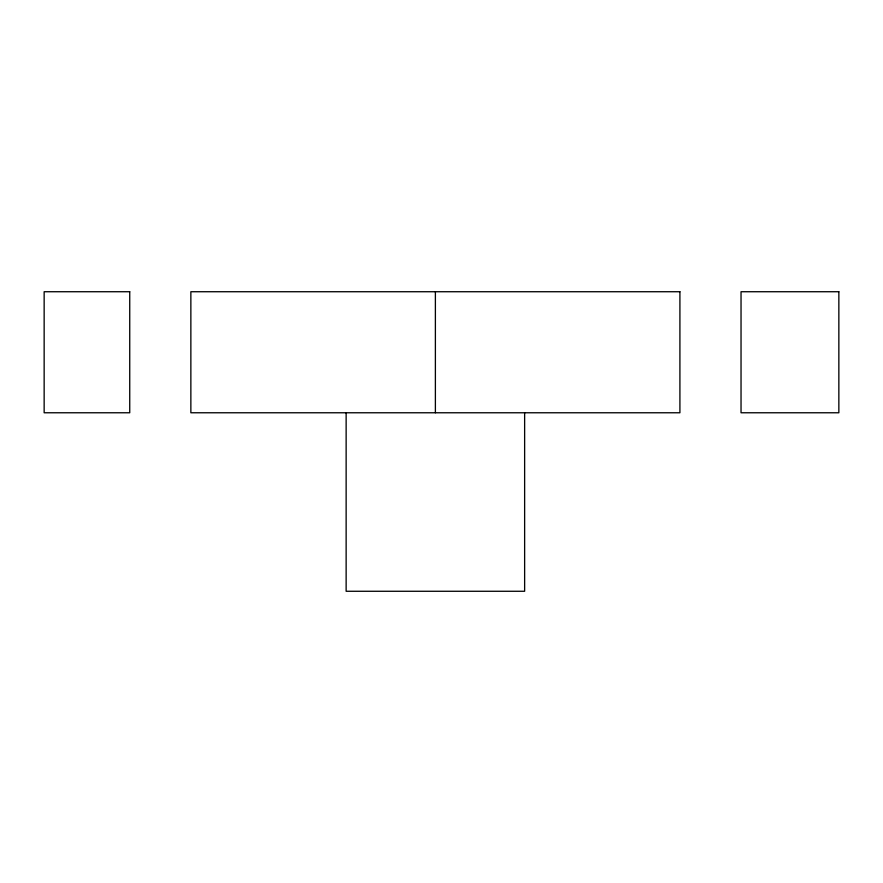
<?xml version="1.0" encoding="UTF-8"?>
<svg xmlns="http://www.w3.org/2000/svg" width="883" height="883" viewBox="0 0 883 883"><rect width="100%" height="100%" fill="white"/><g stroke="black" fill="none" stroke-linecap="round" stroke-linejoin="round"><path stroke-width="1.32" d="M524.634 412.769L524.634 591.268L346.136 591.268L346.136 412.769M435.385 291.732L435.385 412.769M129.735 291.732L44.15 291.732L44.15 412.769L129.735 412.769L129.735 291.732M679.91 291.732L190.86 291.732L190.86 412.769L679.91 412.769L679.91 291.732M838.85 291.732L741.036 291.732L741.036 412.769L838.85 412.769L838.85 291.732"/></g></svg>
